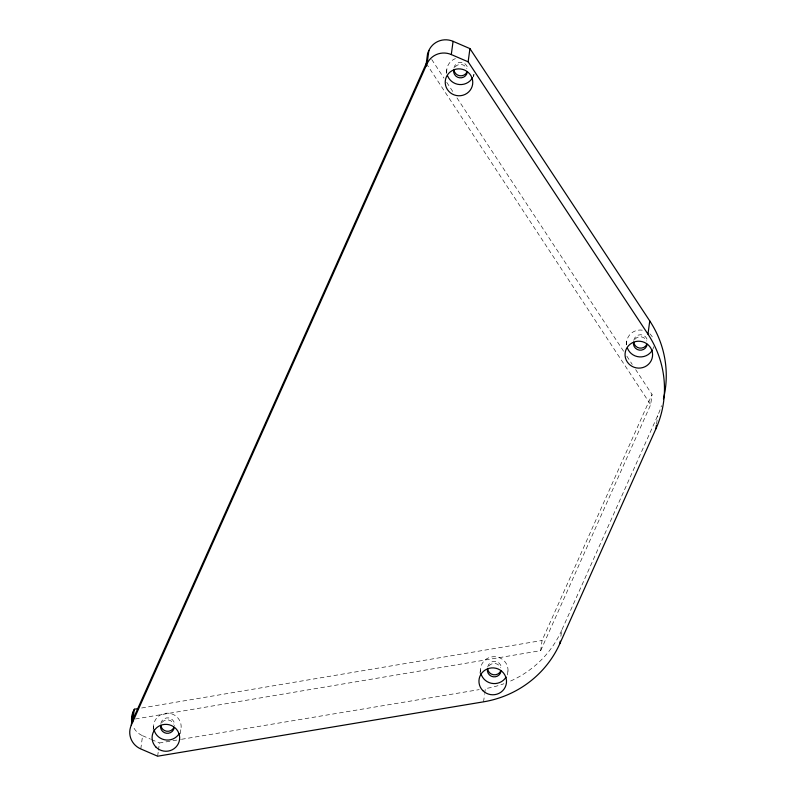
<?xml version="1.0" encoding="UTF-8"?>
<svg xmlns="http://www.w3.org/2000/svg" width="796" height="796" viewBox="0 0 796 796"><rect width="100%" height="100%" fill="white"/><g stroke="black" fill="none" stroke-linecap="round" stroke-linejoin="round"><path stroke-width="0.6" stroke-dasharray="3.98 2.98" d="M140.792 748.937L142.574 735.713A18.388 17.93 7.7 0 1 133.827 727.902M153.15 729.643L153.598 726.29M157.648 756.2L158.295 751.394M158.464 750.19L159.439 742.976L171.687 740.937M180.264 733.653L181.17 726.947M446.248 73.531L446.855 69.053M473.67 76.565L473.978 74.326M479.998 673.177L480.456 669.814M483.56 701.833L484.535 694.619M484.704 693.415L485.351 688.61A102.913 100.316 7.7 0 0 503.918 683.724M507.42 674.948L508.027 670.471M135.39 718.987L540.683 650.65L542.056 640.482L652.053 394.498L635.676 369.613M560.862 636.342L561.678 630.332L657.725 415.542A102.913 100.316 7.7 0 0 661.516 405.661M626.223 344.748L626.681 341.394M540.683 650.65L650.68 404.676L652.053 394.498M656.581 423.96L657.725 415.542M141.658 707.992L542.056 640.482M172.911 740.728L180.264 739.504M181.488 739.295L479.222 689.625M142.574 735.713L150.444 739.096M151.568 739.583L159.439 742.976M431.721 59.501L443.999 78.177M446.725 82.326L453.551 92.694M456.954 97.878L624.084 351.981M626.81 356.13L632.273 364.419M426.248 63.451L650.68 404.676M561.678 630.332A102.913 100.316 7.7 0 1 509.49 681.505M160.842 723.544A6.895 6.726 7.7 0 1 168.682 717.932A6.895 6.726 7.7 0 1 174.483 725.624M161.996 722.39A6.895 6.726 7.7 0 1 173.797 724.191M453.949 68.058A6.895 6.726 7.7 0 1 467.62 68.376M455.093 66.904A6.895 6.726 7.7 0 1 466.904 68.705M633.775 340.399A6.895 6.726 7.7 0 1 647.437 340.728M634.919 339.255A6.895 6.726 7.7 0 1 646.73 341.056M487.699 667.068A6.895 6.726 7.7 0 1 501.371 667.396M488.844 665.924A6.895 6.726 7.7 0 1 500.654 667.725M653.725 346.698A13.791 13.442 7.7 0 1 652.959 348.927M626.621 344.907A13.791 13.442 7.7 0 1 642.352 330.181M649.805 333.783A13.791 13.442 7.7 0 1 653.148 338.628M473.899 74.356A13.791 13.442 7.7 0 1 473.132 76.585M446.795 72.565A13.791 13.442 7.7 0 1 455.441 58.586M153.767 728.629A13.791 13.442 7.7 0 1 168.225 713.196A13.791 13.442 7.7 0 1 180.642 730.41M480.625 672.162A13.791 13.442 7.7 0 1 495.082 656.72A13.791 13.442 7.7 0 1 507.5 673.943"/><path stroke-width="1.19" d="M656.421 425.163L655.934 428.765L559.887 643.556A102.913 100.316 7.7 0 1 483.56 701.833L157.648 756.2L140.792 748.937A18.388 17.93 7.7 0 1 131.26 725.265L133.051 712.042L134.315 709.226L137.987 708.609M132.524 722.45L134.315 709.226M425.84 66.506L427.621 53.282L428.885 50.466A18.388 17.93 7.7 0 1 453.073 41.332L469.929 48.596L649.755 320.937A102.913 100.316 7.7 0 1 663.446 398.866M131.26 725.265L427.094 63.69L428.885 50.466M427.094 63.69A18.388 17.93 7.7 0 1 451.292 54.556L453.073 41.332M655.934 428.765A102.913 100.316 7.7 0 0 647.974 334.161L468.147 61.819L469.929 48.596M559.887 643.556L560.215 641.148M647.974 334.161L649.755 320.937M132.932 719.405L426.248 63.451M451.292 54.556L468.147 61.819M131.648 721.216A18.388 17.93 7.7 0 1 133.051 712.042M173.986 727.305A6.895 6.726 7.7 0 1 160.812 725.295M174.205 727.653A6.895 6.726 7.7 0 1 166.364 733.255A6.895 6.726 7.7 0 1 160.573 725.574M467.093 71.819A6.895 6.726 7.7 0 1 453.919 69.809A13.791 13.442 7.7 0 0 450.397 92.794A13.791 13.442 7.7 0 0 472.615 84.406A13.791 13.442 7.7 0 0 453.929 69.769M467.312 72.167A6.895 6.726 7.7 0 1 459.471 77.779A6.895 6.726 7.7 0 1 453.67 70.088M646.909 344.161A6.895 6.726 7.7 0 1 633.745 342.151A13.791 13.442 7.7 0 0 630.223 365.135A13.791 13.442 7.7 0 0 652.441 356.747A13.791 13.442 7.7 0 0 633.755 342.111M647.138 344.519A6.895 6.726 7.7 0 1 639.297 350.121A6.895 6.726 7.7 0 1 633.497 342.429M500.843 670.829A6.895 6.726 7.7 0 1 487.669 668.819M501.062 671.187A6.895 6.726 7.7 0 1 493.221 676.789A6.895 6.726 7.7 0 1 487.421 669.108M652.431 349.971A13.791 13.442 7.7 0 1 627.487 348.32M472.605 77.63A13.791 13.442 7.7 0 1 447.66 75.978M179.2 733.623A13.791 13.442 7.7 0 1 154.006 729.783M506.057 677.147A13.791 13.442 7.7 0 1 480.864 673.307M155.956 747.086A13.791 13.442 7.7 0 0 179.13 741.603A13.791 13.442 7.7 0 0 162.543 724.728A13.791 13.442 7.7 0 0 155.956 747.086M482.814 690.61A13.791 13.442 7.7 0 0 505.987 685.127A13.791 13.442 7.7 0 0 489.391 668.262A13.791 13.442 7.7 0 0 482.814 690.61"/></g></svg>
